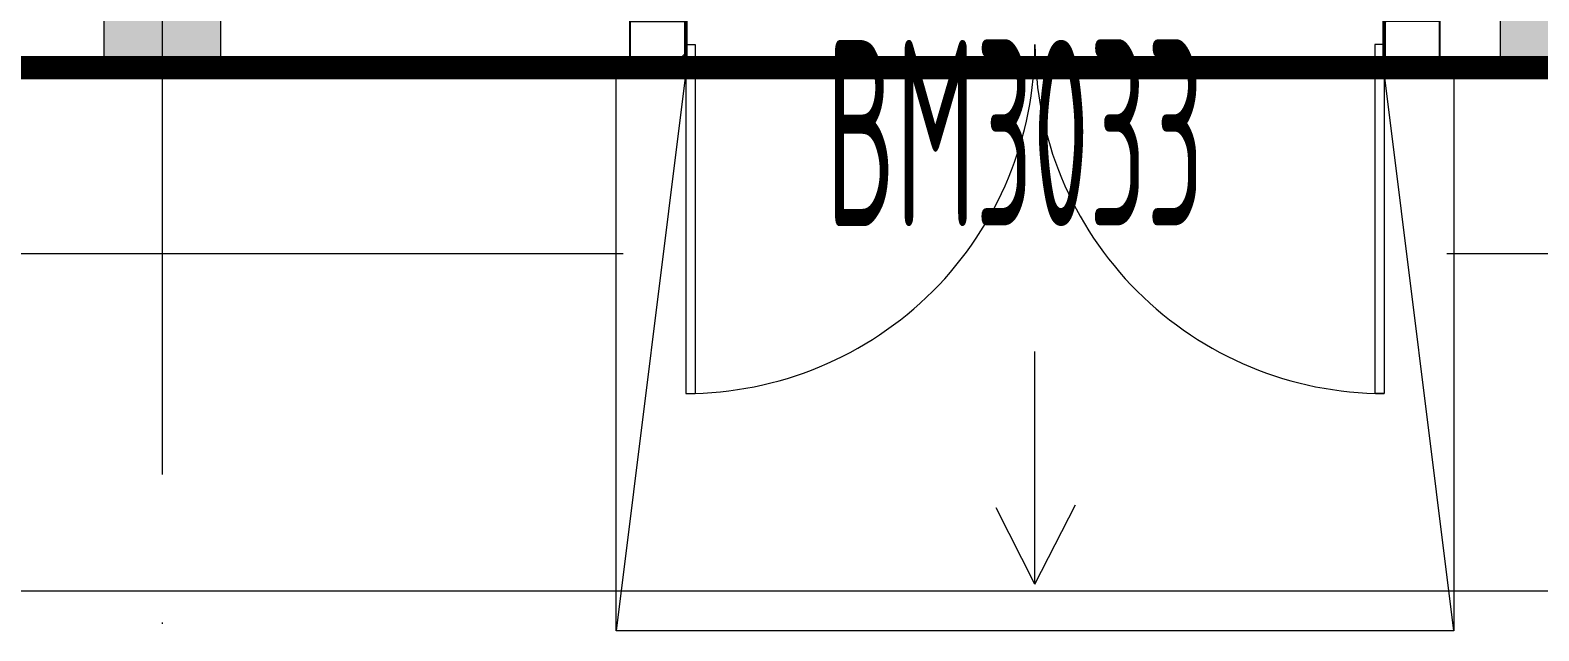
# Model space of a CAD drawing. Header units: metres. Extents: x 497148 to 498044, y 2998751 to 2999627.
# Drawn here: x 497681.37 to 497687.85, y 2999075.16 to 2999077.74 of the extents above; entities that cross this region are included whole.
import ezdxf

# ---------------------------------------------------------------- set-up
doc = ezdxf.new("R2010")
doc.units = ezdxf.units.M
doc.linetypes.add('CENTER', pattern=[2, 1.25, -0.25, 0.25, -0.25])
doc.linetypes.add('ZQWS-轴网线', pattern=[4448, 2540, -636, 636, -636])
for name, color, linetype in [('A-WALL', 4, 'Continuous'), ('A-门', 2, 'Continuous'), ('DOTE', 1, 'CENTER'), ('新建建筑', 2, 'Continuous')]:
    doc.layers.add(name, color=color, linetype=linetype)
for name, color, linetype, lineweight in [('A-WALL-可见线', 2, 'Continuous', 18), ('A-门窗号', 7, 'Continuous', 5), ('常规模型', 2, 'Continuous', 18), ('桁架-管廊', 6, 'Continuous', 0), ('结-COLU', 7, 'Continuous', 5)]:
    doc.layers.add(name, color=color, linetype=linetype, lineweight=lineweight)
doc.styles.add('Hztxt-TSSDENG', font='TSSDENG', dxfattribs={"bigfont": 'Hztxt'})
pattern_1 = [(225, (67842.03, 27016.66), (359.2102448427661, -359.2102448427661), []), (230, (67842.03, 27016.66), (-1457.47235942743, 127.5124112941153), [152.4, -1676.4]), (175, (67842.03, 27016.66), (281.9423214106537, -1528.454121820989), [121.92, -1341.12]), (280.451, (67720.57400000001, 27027.286), (-1175.54117813264, -1400.932700546505), [129.52, -1424.721]), (226.184, (67842.03, 26610.26), (-2168.632479325518, 336.3419224575734), [228.6, -2514.6]), (276.636, (67661.311, 26638.288), (-1899.220703450188, -1979.420801688255), [194.28, -2137.081]), (171.184, (67842.03, 26610.26), (-1899.240117591926, -1979.402459470637), [182.88, -2011.68]), (201, (67638.83, 26711.86), (-1212.914804469988, 818.1214889162426), [152.4, -1676.4]), (146, (67638.83, 26711.86), (-494.4169517815951, -1473.504446177546), [121.92, -1341.12]), (251.451, (67537.754, 26780.037), (-1707.337131491297, -655.3696761195706), [129.52, -1424.721]), (217.5, (67842.03, 27016.66), (-24.70938685064209, -676.4402371484605), [6.706, -1318.158, 6.706, -1354.734, -1346.2]), (217.5, (67842.03, 27016.66), (-24.70938685064209, -676.4402371484605), [-2686.304, 6.706, -1339.494]), (187.5, (67842.03, 27016.66), (-534.5577488708675, -801.4442541774883), [6.706, -769.518, 6.706, -1287.678, -513.08]), (187.5, (67842.03, 27016.66), (-534.5577488708675, -801.4442541774883), [-2070.608, 6.706, -506.374]), (147.5, (68295.166, 27016.66), (-1084.727506429152, 45.83122648363428), [6.706, -501.294, 6.706, -1578.254, -2103.12]), (147.5, (68295.166, 27016.66), (-1084.727506429152, 45.83122648363428), [-2092.96, 6.706, -2096.414]), (137.5, (68498.366, 27016.66), (-1185.034654813092, -203.4135379393793), [6.706, -653.694, 6.706, -1045.87, -1493.52]), (137.5, (68498.366, 27016.66), (-1185.034654813092, -203.4135379393793), [-1712.976, 6.706, -1486.814])]

# ---------------------------------------------------------------- blocks, each defined once
blk = doc.blocks.new('新块')
at = {"layer": '新建建筑', "linetype": 'Continuous', "const_width": 0.1}
blk.add_lwpolyline([(497785.684313934, 2999077.582702593), (497572.184313934, 2999077.582702593), (497572.184313934, 2999113.582702593), (497785.684313934, 2999113.582702593)], close=True, dxfattribs=at)
at = {"layer": '桁架-管廊', "linetype": 'ByBlock', "ltscale": 0.2}
blk.add_line((497789.4343139344, 2999075.332702593), (497668.934313934, 2999075.332702593), dxfattribs=at)
blk = doc.blocks.new('变压器室门 - BM3033-V4-0_000平面图_118')
at = {"lineweight": 5}
h = blk.add_hatch(dxfattribs=at)
h.set_pattern_fill('FP_5', color=0, style=0, pattern_type=2)
h.set_pattern_definition(pattern_1)
h.paths.add_polyline_path([(-840.0000000001036, 99.99999999996861), (-840.0000000001036, -100.0000000000379), (-600.0000000000715, -100.0000000000379), (-600.0000000000715, 99.99999999996861)], flags=0)
h = blk.add_hatch(dxfattribs=at)
h.set_pattern_fill('FP_5', color=0, style=0, pattern_type=2)
h.set_pattern_definition(pattern_1)
h.paths.add_polyline_path([(2639.99999999992, 99.99999999996861), (2399.999999999922, 99.99999999996861), (2399.999999999922, -100.0000000000379), (2639.99999999992, -100.0000000000379)], flags=0)
at = {"color": 0, "lineweight": 18}
for p, q in [((-600.0000000000002, 1499.999999999976), (-560.0000000000001, 1499.999999999976)), ((-600.0000000000002, 2.707167823245982e-13), (-600.0000000000002, 1499.999999999976)), ((-560.0000000000001, 2.707167823245982e-13), (-560.0000000000001, 1499.999999999976)), ((2400.000000000002, 1499.999999999983), (2360.000000000002, 1499.999999999983)), ((2360.000000000002, 2.707167823245982e-13), (2360.000000000002, 1499.999999999983)), ((2400.000000000002, 2.707167823245982e-13), (2400.000000000002, 1499.999999999983)), ((-600.0000000000002, 2.707167823245982e-13), (-560.0000000000001, 2.707167823245982e-13)), ((2400.000000000002, 2.707167823245982e-13), (2360.000000000002, 2.707167823245982e-13))]:
    blk.add_line(p, q, dxfattribs=at)
at = {"color": 0, "lineweight": 25}
for p, q in [((-600.000000000007, 99.99999999999669), (-840.0000000000227, 99.99999999999635)), ((-840.0000000000227, 99.99999999999635), (-840.0000000000225, -100.0000000000036)), ((-600.0000000000067, -100.0000000000033), (-600.000000000007, 99.99999999999669)), ((2399.999999999993, -100.0000000000033), (2399.999999999993, 99.99999999999669)), ((2399.999999999993, 99.99999999999669), (2639.999999999993, 99.99999999999635)), ((2639.999999999993, 99.99999999999635), (2639.999999999993, -100.0000000000036)), ((-840.0000000000225, -100.0000000000036), (-600.0000000000067, -100.0000000000033)), ((2639.999999999993, -100.0000000000036), (2399.999999999993, -100.0000000000033))]:
    blk.add_line(p, q, dxfattribs=at)
at = {"color": 0, "lineweight": 18}
for centre, radius, start, end in [((-599.9999999999932, -8.79829542554944e-12), 1499.999999999986, 359.9999999999996, 89.99999999999993), ((2399.99999999999, -1.51601398101775e-11), 1499.999999999997, 89.99999999999984, 179.9999999999999)]:
    blk.add_arc(centre, radius, start, end, dxfattribs=at)
blk = doc.blocks.new('一层_dwg_一层-5204054-0_000平面图_118')
at = {"layer": '结-COLU', "color": 0, "flags": 128}
for points in [[(139966.4961097576, 30229.47775273891), (140466.4961097576, 30229.47775273891), (140466.4961097576, 29529.4777527389), (139966.4961097576, 29529.4777527389)], [(145966.4961097576, 30229.47775273893), (146466.4961097576, 30229.47775273893), (146466.4961097576, 29529.47775273893), (145966.4961097576, 29529.47775273893)]]:
    blk.add_lwpolyline(points, close=True, dxfattribs=at)
blk = doc.blocks.new('一层_dwg-4685749-0_000平面图_118')
at = {"lineweight": 5}
h = blk.add_hatch(color=0, dxfattribs=at)
h.paths.add_polyline_path([(178893.7664674755, 10714.37364341245), (179393.7664674756, 10714.37364341245), (179393.7664674756, 11214.37364341245), (178893.7664674755, 11214.37364341245)], flags=0)
h.paths.add_polyline_path([(151568.7664674752, 10714.37364341291), (152068.7664674752, 10714.37364341291), (152068.7664674752, 11414.37364341292), (151568.7664674752, 11414.37364341292)], flags=0)
h.paths.add_polyline_path([(229893.7664674754, 10714.37364341291), (230393.7664674754, 10714.37364341291), (230393.7664674754, 11414.37364341292), (229893.7664674754, 11414.37364341292)], flags=0)
h.paths.add_polyline_path([(188068.7664674753, 10714.37364341291), (188068.7664674753, 11414.37364341292), (187568.7664674753, 11414.37364341292), (187568.7664674753, 10714.37364341291)], flags=0)
h.paths.add_polyline_path([(229743.7664674754, 10714.37364341291), (229743.7664674754, 11414.37364341292), (229243.7664674754, 11414.37364341292), (229243.7664674754, 10714.37364341291)], flags=0)
h.paths.add_polyline_path([(211568.7664674754, 10714.37364341291), (212068.7664674754, 10714.37364341291), (212068.7664674754, 11414.37364341292), (211568.7664674754, 11414.37364341292)], flags=0)
h.paths.add_polyline_path([(42068.76646747504, 10714.37364341291), (42568.76646747505, 10714.37364341291), (42568.76646747505, 11414.37364341292), (42068.76646747504, 11414.37364341292)], flags=0)
h.paths.add_polyline_path([(217568.7664674754, 10714.37364341291), (218068.7664674754, 10714.37364341291), (218068.7664674754, 11414.37364341292), (217568.7664674754, 11414.37364341292)], flags=0)
h.paths.add_polyline_path([(55568.76646747506, 10714.37364341291), (56068.76646747508, 10714.37364341291), (56068.76646747508, 11414.37364341292), (55568.76646747506, 11414.37364341292)], flags=0)
h.paths.add_polyline_path([(115568.7664674751, 10714.37364341291), (116068.7664674751, 10714.37364341291), (116068.7664674751, 11414.37364341292), (115568.7664674751, 11414.37364341292)], flags=0)
h.paths.add_polyline_path([(50068.76646747505, 10714.37364341291), (50068.76646747505, 11414.37364341292), (49568.76646747506, 11414.37364341292), (49568.76646747506, 10714.37364341291)], flags=0)
h.paths.add_polyline_path([(181568.7664674753, 10714.37364341291), (182068.7664674753, 10714.37364341291), (182068.7664674753, 11414.37364341292), (181568.7664674753, 11414.37364341292)], flags=0)
h.paths.add_polyline_path([(109743.7664674751, 10714.37364341291), (109743.7664674751, 11414.37364341292), (109243.7664674751, 11414.37364341292), (109243.7664674751, 10714.37364341291)], flags=0)
h.paths.add_polyline_path([(91568.7664674751, 10714.37364341291), (92068.7664674751, 10714.37364341291), (92068.7664674751, 11414.37364341292), (91568.7664674751, 11414.37364341292)], flags=0)
h.paths.add_polyline_path([(236068.7664674754, 10714.37364341291), (236068.7664674754, 11414.37364341292), (235568.7664674754, 11414.37364341292), (235568.7664674754, 10714.37364341291)], flags=0)
h.paths.add_polyline_path([(74068.76646747508, 10714.37364341291), (74068.76646747508, 11414.37364341292), (73568.76646747508, 11414.37364341292), (73568.76646747508, 10714.37364341291)], flags=0)
h.paths.add_polyline_path([(88568.7664674751, 10714.37364341291), (89068.76646747511, 10714.37364341291), (89068.76646747511, 11214.37364341292), (88568.7664674751, 11214.37364341292)], flags=0)
h.paths.add_polyline_path([(61568.76646747507, 10714.37364341291), (62068.76646747508, 10714.37364341291), (62068.76646747508, 11414.37364341292), (61568.76646747507, 11414.37364341292)], flags=0)
h.paths.add_polyline_path([(133568.7664674752, 10714.37364341291), (134068.7664674752, 10714.37364341291), (134068.7664674752, 11414.37364341292), (133568.7664674752, 11414.37364341292)], flags=0)
h.paths.add_polyline_path([(67568.76646747506, 10714.37364341291), (68068.76646747506, 10714.37364341291), (68068.76646747506, 11414.37364341292), (67568.76646747506, 11414.37364341292)], flags=0)
h.paths.add_polyline_path([(169568.7664674752, 10714.37364341291), (170068.7664674752, 10714.37364341291), (170068.7664674752, 11414.37364341292), (169568.7664674752, 11414.37364341292)], flags=0)
h.paths.add_polyline_path([(193568.7664674754, 10714.37364341291), (194068.7664674754, 10714.37364341291), (194068.7664674754, 11414.37364341292), (193568.7664674754, 11414.37364341292)], flags=0)
h.paths.add_polyline_path([(200068.7664674753, 10714.37364341291), (200068.7664674753, 11414.37364341292), (199568.7664674754, 11414.37364341292), (199568.7664674754, 10714.37364341291)], flags=0)
h.paths.add_polyline_path([(164068.7664674752, 10714.37364341291), (164068.7664674752, 11414.37364341292), (163568.7664674752, 11414.37364341292), (163568.7664674752, 10714.37364341291)], flags=0)
h.paths.add_polyline_path([(176393.7664674753, 10714.37364341291), (176393.7664674753, 11414.37364341292), (175893.7664674753, 11414.37364341292), (175893.7664674753, 10714.37364341291)], flags=0)
h.paths.add_polyline_path([(205868.7664674753, 10714.37364341291), (206368.7664674752, 10714.37364341291), (206368.7664674752, 11414.37364341292), (205868.7664674753, 11414.37364341292)], flags=0)
h.paths.add_polyline_path([(223568.7664674754, 10714.37364341291), (224068.7664674754, 10714.37364341291), (224068.7664674754, 11414.37364341292), (223568.7664674754, 11414.37364341292)], flags=0)
h.paths.add_polyline_path([(249568.7664674754, 10714.37364341291), (249568.7664674754, 11414.37364341292), (249068.7664674754, 11414.37364341292), (249068.7664674754, 10714.37364341291)], flags=0)
h.paths.add_polyline_path([(175743.7664674752, 10714.37364341291), (175743.7664674752, 11414.37364341292), (175243.7664674752, 11414.37364341292), (175243.7664674752, 10714.37364341291)], flags=0)
h.paths.add_polyline_path([(255568.7664674755, 10714.37364341291), (255568.7664674755, 11414.37364341292), (255068.7664674754, 11414.37364341292), (255068.7664674754, 10714.37364341291)], flags=0)
h.paths.add_polyline_path([(128068.7664674751, 10714.37364341291), (128068.7664674751, 11414.37364341292), (127568.7664674752, 11414.37364341292), (127568.7664674752, 10714.37364341291)], flags=0)
h.paths.add_polyline_path([(79568.76646747508, 10714.37364341291), (80068.76646747507, 10714.37364341291), (80068.76646747507, 11414.37364341292), (79568.76646747508, 11414.37364341292)], flags=0)
h.paths.add_polyline_path([(243568.7664674754, 10714.37364341291), (243568.7664674754, 11414.37364341292), (243068.7664674754, 11414.37364341292), (243068.7664674754, 10714.37364341291)], flags=0)
h.paths.add_polyline_path([(85568.76646747511, 10714.37364341291), (86068.7664674751, 10714.37364341291), (86068.7664674751, 11414.37364341292), (85568.76646747511, 11414.37364341292)], flags=0)
h.paths.add_polyline_path([(98068.76646747511, 10714.37364341293), (98068.76646747511, 11414.37364341294), (97568.76646747511, 11414.37364341294), (97568.76646747511, 10714.37364341293), (97686.14037143515, 10714.37364341293)], flags=0)
h.paths.add_polyline_path([(103568.7664674751, 10714.37364341293), (104068.7664674751, 10714.37364341293), (104068.7664674751, 11414.37364341294), (103568.7664674751, 11414.37364341294)], flags=0)
h.paths.add_polyline_path([(121568.766467475, 10714.37364341294), (122068.766467475, 10714.37364341294), (122068.766467475, 11414.37364341294), (121568.766467475, 11414.37364341294)], flags=0)
h.paths.add_polyline_path([(110393.7664674751, 10714.37364341294), (110393.7664674751, 11414.37364341294), (109893.7664674751, 11414.37364341294), (109893.7664674751, 10714.37364341294)], flags=0)
h.paths.add_polyline_path([(146068.7664674752, 10714.37364341295), (146068.7664674752, 11414.37364341295), (145568.7664674752, 11414.37364341295), (145568.7664674752, 10714.37364341295)], flags=0)
h.paths.add_polyline_path([(158068.7664674752, 10714.37364341295), (158068.7664674752, 11414.37364341295), (157568.7664674752, 11414.37364341295), (157568.7664674752, 10714.37364341295)], flags=0)
h.paths.add_polyline_path([(140068.7664674752, 10714.37364341295), (140068.7664674752, 11414.37364341295), (139568.7664674752, 11414.37364341295), (139568.7664674752, 10714.37364341295)], flags=0)
h.paths.add_polyline_path([(243568.7664674752, 13164.37364341227), (243568.7664674752, 13664.37364341227), (243068.7664674752, 13664.37364341227), (243068.7664674752, 13164.37364341227)], flags=0)
h.paths.add_polyline_path([(249068.7664674752, 13164.37364341227), (249568.7664674752, 13164.37364341227), (249568.7664674752, 13664.37364341227), (249068.7664674752, 13664.37364341227)], flags=0)
h.paths.add_polyline_path([(140068.766467475, 15214.37364341295), (140068.766467475, 15714.37364341295), (139568.7664674751, 15714.37364341295), (139568.7664674751, 15214.37364341295)], flags=0)
h.paths.add_polyline_path([(157568.7664674753, 15214.37364341295), (158068.7664674753, 15214.37364341295), (158068.7664674753, 15714.37364341295), (157568.7664674753, 15714.37364341295)], flags=0)
h.paths.add_polyline_path([(151568.7664674751, 15214.37364341295), (152068.7664674751, 15214.37364341295), (152068.7664674751, 15714.37364341295), (151568.7664674751, 15714.37364341295)], flags=0)
h.paths.add_polyline_path([(128068.766467475, 15214.37364341295), (128068.766467475, 15714.37364341295), (127568.766467475, 15714.37364341295), (127568.766467475, 15214.37364341295)], flags=0)
h.paths.add_polyline_path([(146068.7664674751, 15214.37364341295), (146068.7664674751, 15714.37364341295), (145568.766467475, 15714.37364341295), (145568.766467475, 15214.37364341295)], flags=0)
h.paths.add_polyline_path([(133568.766467475, 15214.37364341295), (134068.766467475, 15214.37364341295), (134068.766467475, 15714.37364341295), (133568.766467475, 15714.37364341295)], flags=0)
h.paths.add_polyline_path([(88568.7664674751, 18064.37364341292), (89068.76646747511, 18064.37364341292), (89068.76646747511, 18564.37364341292), (88568.7664674751, 18564.37364341292)], flags=0)
h.paths.add_polyline_path([(79718.76646747516, 18064.37364341292), (80068.76646747507, 18064.37364341292), (80068.76646747507, 18564.37364341292), (79568.76646747508, 18564.37364341292), (79568.76646747508, 18064.37364341292)], flags=0)
h.paths.add_polyline_path([(85568.76646747511, 18064.37364341292), (86068.7664674751, 18064.37364341292), (86068.7664674751, 18564.37364341292), (85568.76646747511, 18564.37364341292)], flags=0)
h.paths.add_polyline_path([(74068.76646747508, 18064.37364341293), (74068.76646747508, 18564.37364341293), (73568.76646747508, 18564.37364341293), (73568.76646747508, 18064.37364341293)], flags=0)
h.paths.add_polyline_path([(178893.7664674756, 18064.37364341294), (179393.7664674756, 18064.37364341294), (179393.7664674756, 18564.37364341294), (178893.7664674756, 18564.37364341294)], flags=0)
h.paths.add_polyline_path([(164068.7664674751, 18064.37364341295), (164068.7664674751, 18564.37364341295), (163568.7664674751, 18564.37364341295), (163568.7664674751, 18064.37364341295)], flags=0)
h.paths.add_polyline_path([(175243.7664674751, 18064.37364341295), (175743.7664674751, 18064.37364341295), (175743.7664674751, 18564.37364341295), (175243.7664674751, 18564.37364341295)], flags=0)
h.paths.add_polyline_path([(175893.7664674753, 18064.37364341295), (176393.7664674753, 18064.37364341295), (176393.7664674753, 18564.37364341295), (175893.7664674753, 18564.37364341295)], flags=0)
h.paths.add_polyline_path([(169568.7664674751, 18064.37364341299), (170068.7664674751, 18064.37364341299), (170068.7664674751, 18564.37364341299), (169568.7664674751, 18564.37364341299)], flags=0)
h.paths.add_polyline_path([(169568.7664674752, 20714.37364341298), (170068.7664674752, 20714.37364341298), (170068.7664674752, 21714.37364341298), (169568.7664674752, 21714.37364341298), (169568.7664674752, 21013.89584500883)], flags=0)
h.paths.add_polyline_path([(55568.76646747506, 20714.37364341298), (56068.76646747508, 20714.37364341298), (56068.76646747508, 21714.37364341298), (55568.76646747506, 21714.37364341298), (55568.76646747506, 21013.89584500883)], flags=0)
h.paths.add_polyline_path([(175743.7664674753, 20714.37364341298), (175743.7664674753, 21714.37364341298), (175243.7664674753, 21714.37364341298), (175243.7664674753, 20714.37364341298)], flags=0)
h.paths.add_polyline_path([(49568.76646747506, 20714.37364341298), (50068.76646747505, 20714.37364341298), (50068.76646747505, 21714.37364341298), (49568.76646747506, 21714.37364341298), (49568.76646747506, 21013.89584500883)], flags=0)
h.paths.add_polyline_path([(164068.7664674752, 20714.37364341298), (164068.7664674752, 21714.37364341298), (163568.7664674752, 21714.37364341298), (163568.7664674752, 20714.37364341298)], flags=0)
h.paths.add_polyline_path([(133568.7664674752, 20714.37364341298), (134068.7664674752, 20714.37364341298), (134068.7664674752, 21714.37364341298), (133568.7664674752, 21714.37364341298), (133568.7664674752, 21013.89584500883)], flags=0)
h.paths.add_polyline_path([(158068.7664674752, 20714.37364341298), (158068.7664674752, 21714.37364341298), (157568.7664674752, 21714.37364341298), (157568.7664674752, 20714.37364341298)], flags=0)
h.paths.add_polyline_path([(92068.7664674751, 20714.37364341298), (92068.7664674751, 21714.37364341298), (91568.7664674751, 21714.37364341298), (91568.7664674751, 20714.37364341298)], flags=0)
h.paths.add_polyline_path([(61568.76646747507, 20714.37364341298), (62068.76646747508, 20714.37364341298), (62068.76646747508, 21714.37364341298), (61568.76646747507, 21714.37364341298), (61568.76646747507, 21013.89584500883)], flags=0)
h.paths.add_polyline_path([(73568.76646747508, 20714.37364341298), (74068.76646747508, 20714.37364341298), (74068.76646747508, 21714.37364341298), (73568.76646747508, 21714.37364341298), (73568.76646747508, 21013.89584500883)], flags=0)
h.paths.add_polyline_path([(67568.76646747507, 20714.37364341298), (68068.76646747507, 20714.37364341298), (68068.76646747507, 21714.37364341298), (67568.76646747507, 21714.37364341298), (67568.76646747507, 21013.89584500883)], flags=0)
h.paths.add_polyline_path([(85568.76646747511, 20714.37364341298), (86068.7664674751, 20714.37364341298), (86068.7664674751, 21714.37364341298), (85568.76646747511, 21714.37364341298), (85568.76646747511, 21013.89584500883)], flags=0)
h.paths.add_polyline_path([(109743.7664674751, 20714.37364341298), (109743.7664674751, 21714.37364341298), (109243.7664674751, 21714.37364341298), (109243.7664674751, 20714.37364341298)], flags=0)
h.paths.add_polyline_path([(42068.76646747504, 20714.37364341298), (42568.76646747505, 20714.37364341298), (42568.76646747505, 21714.37364341298), (42068.76646747504, 21714.37364341298), (42068.76646747504, 21013.89584500883)], flags=0)
h.paths.add_polyline_path([(151568.7664674752, 20714.37364341298), (152068.7664674752, 20714.37364341298), (152068.7664674752, 21714.37364341298), (151568.7664674752, 21714.37364341298), (151568.7664674752, 21013.89584500883)], flags=0)
h.paths.add_polyline_path([(206368.7664674752, 20714.373643413), (206368.7664674752, 21714.37364341299), (205868.7664674753, 21714.37364341299), (205868.7664674753, 20714.373643413)], flags=0)
h.paths.add_polyline_path([(249068.7664674754, 20714.373643413), (249568.7664674754, 20714.373643413), (249568.7664674754, 21714.37364341299), (249068.7664674754, 21714.37364341299), (249068.7664674754, 21013.89584500883)], flags=0)
h.paths.add_polyline_path([(255568.7664674755, 20714.373643413), (255568.7664674755, 21714.37364341299), (255068.7664674754, 21714.37364341299), (255068.7664674754, 20714.373643413)], flags=0)
h.paths.add_polyline_path([(212068.7664674754, 20714.373643413), (212068.7664674754, 21714.37364341299), (211568.7664674754, 21714.37364341299), (211568.7664674754, 20714.373643413)], flags=0)
h.paths.add_polyline_path([(217568.7664674754, 20714.373643413), (218068.7664674754, 20714.373643413), (218068.7664674754, 21714.37364341299), (217568.7664674754, 21714.37364341299), (217568.7664674754, 21013.89584500883)], flags=0)
h.paths.add_polyline_path([(224068.7664674754, 20714.373643413), (224068.7664674754, 21714.37364341299), (223568.7664674754, 21714.37364341299), (223568.7664674754, 20714.373643413)], flags=0)
h.paths.add_polyline_path([(199568.7664674754, 20714.373643413), (200068.7664674753, 20714.373643413), (200068.7664674753, 21714.37364341299), (199568.7664674754, 21714.37364341299), (199568.7664674754, 21013.89584500883)], flags=0)
h.paths.add_polyline_path([(193568.7664674754, 20714.373643413), (194068.7664674754, 20714.373643413), (194068.7664674754, 21714.37364341299), (193568.7664674754, 21714.37364341299), (193568.7664674754, 21013.89584500883)], flags=0)
h.paths.add_polyline_path([(80068.76646747507, 20714.373643413), (80068.76646747507, 21714.37364341299), (79568.76646747508, 21714.37364341299), (79568.76646747508, 20714.373643413)], flags=0)
h.paths.add_polyline_path([(97686.14037143515, 20714.373643413), (98068.76646747511, 20714.373643413), (98068.76646747511, 21714.37364341299), (97568.76646747511, 21714.37364341299), (97568.76646747511, 20714.373643413)], flags=0)
h.paths.add_polyline_path([(116068.7664674751, 20714.373643413), (116068.7664674751, 21714.37364341299), (115568.7664674751, 21714.37364341299), (115568.7664674751, 20714.373643413)], flags=0)
h.paths.add_polyline_path([(104068.7664674751, 20714.373643413), (104068.7664674751, 21714.37364341299), (103568.7664674751, 21714.37364341299), (103568.7664674751, 20714.373643413)], flags=0)
h.paths.add_polyline_path([(181568.7664674753, 20714.373643413), (182068.7664674753, 20714.373643413), (182068.7664674753, 21714.37364341299), (181568.7664674753, 21714.37364341299), (181568.7664674753, 21013.89584500883)], flags=0)
h.paths.add_polyline_path([(188068.7664674753, 20714.373643413), (188068.7664674753, 21714.37364341299), (187568.7664674753, 21714.37364341299), (187568.7664674753, 20714.373643413)], flags=0)
h.paths.add_polyline_path([(235568.7664674754, 20714.373643413), (236068.7664674754, 20714.373643413), (236068.7664674754, 21714.37364341299), (235568.7664674754, 21714.37364341299), (235568.7664674754, 21013.89584500883)], flags=0)
h.paths.add_polyline_path([(229243.7664674754, 20714.373643413), (229743.7664674754, 20714.373643413), (229743.7664674754, 21714.37364341299), (229243.7664674754, 21714.37364341299), (229243.7664674754, 21013.89584500883)], flags=0)
h.paths.add_polyline_path([(139568.7664674752, 20714.373643413), (140068.7664674752, 20714.373643413), (140068.7664674752, 21714.37364341299), (139568.7664674752, 21714.37364341299), (139568.7664674752, 21013.89584500883)], flags=0)
h.paths.add_polyline_path([(230393.7664674754, 20714.373643413), (230393.7664674754, 21714.37364341299), (229893.7664674754, 21714.37364341299), (229893.7664674754, 20714.373643413)], flags=0)
h.paths.add_polyline_path([(110393.7664674751, 20714.373643413), (110393.7664674751, 21714.37364341299), (109893.7664674751, 21714.37364341299), (109893.7664674751, 20714.373643413)], flags=0)
h.paths.add_polyline_path([(243068.7664674754, 20714.373643413), (243568.7664674754, 20714.373643413), (243568.7664674754, 21714.37364341299), (243068.7664674754, 21714.37364341299), (243068.7664674754, 21013.89584500883)], flags=0)
h.paths.add_polyline_path([(122068.766467475, 20714.373643413), (122068.766467475, 21714.37364341299), (121568.766467475, 21714.37364341299), (121568.766467475, 20714.373643413)], flags=0)
h.paths.add_polyline_path([(128068.766467475, 20714.373643413), (128068.766467475, 21714.37364341299), (127568.766467475, 21714.37364341299), (127568.766467475, 20714.373643413)], flags=0)
h.paths.add_polyline_path([(176393.7664674753, 20714.373643413), (176393.7664674753, 21714.37364341301), (175893.7664674753, 21714.37364341301), (175893.7664674753, 20714.373643413)], flags=0)
h.paths.add_polyline_path([(145568.7664674752, 20714.373643413), (146068.7664674752, 20714.373643413), (146068.7664674752, 21714.37364341301), (145568.7664674752, 21714.37364341301), (145568.7664674752, 21013.89584500883)], flags=0)
h.paths.add_polyline_path([(206368.7664674752, 23189.37364341294), (206368.7664674752, 24839.37364341293), (205868.7664674751, 24839.37364341293), (205868.7664674751, 23189.37364341294)], flags=0)
h.paths.add_polyline_path([(199568.7664674752, 23189.37364341294), (200068.7664674753, 23189.37364341294), (200068.7664674753, 24839.37364341293), (199568.7664674752, 24839.37364341293)], flags=0)
h.paths.add_polyline_path([(194068.7664674753, 23189.37364341294), (194068.7664674753, 24839.37364341293), (193568.7664674753, 24839.37364341293), (193568.7664674753, 23189.37364341294)], flags=0)
h.paths.add_polyline_path([(229043.7664674753, 23564.37364341293), (229743.7664674753, 23564.37364341293), (229743.7664674753, 24264.37364341292), (229043.7664674753, 24264.37364341292)], flags=0)
h.paths.add_polyline_path([(224168.7664674752, 23564.37364341293), (224168.7664674752, 24264.37364341292), (223468.7664674752, 24264.37364341292), (223468.7664674752, 23564.37364341293)], flags=0)
h.paths.add_polyline_path([(217468.7664674751, 23564.37364341293), (218168.766467475, 23564.37364341293), (218168.766467475, 24264.37364341292), (217468.7664674751, 24264.37364341292)], flags=0)
h.paths.add_polyline_path([(212168.7664674752, 23564.37364341293), (212168.7664674752, 24264.37364341292), (211468.7664674753, 24264.37364341292), (211468.7664674753, 23564.37364341293)], flags=0)
h.paths.add_polyline_path([(230593.7664674753, 23564.37364341583), (230593.7664674753, 24264.37364341583), (229893.7664674753, 24264.37364341583), (229893.7664674753, 23564.37364341583)], flags=0)
h.paths.add_polyline_path([(187543.7664674752, 24289.37364341293), (188093.7664674752, 24289.37364341293), (188093.7664674752, 24839.37364341293), (187543.7664674752, 24839.37364341293)], flags=0)
h.paths.add_polyline_path([(182093.7664674752, 24289.37364341293), (182093.7664674752, 24839.37364341293), (181543.7664674752, 24839.37364341293), (181543.7664674752, 24289.37364341293)], flags=0)
h.paths.add_polyline_path([(104093.7664674751, 24289.37364341294), (104093.7664674751, 24839.37364341293), (103543.7664674751, 24839.37364341293), (103543.7664674751, 24289.37364341294)], flags=0)
h.paths.add_polyline_path([(109893.7664674751, 24289.37364341294), (110443.7664674751, 24289.37364341294), (110443.7664674751, 24839.37364341293), (109893.7664674751, 24839.37364341293)], flags=0)
h.paths.add_polyline_path([(121543.7664674752, 24289.37364341294), (122093.7664674751, 24289.37364341294), (122093.7664674751, 24839.37364341293), (121543.7664674752, 24839.37364341293)], flags=0)
h.paths.add_polyline_path([(97686.14037143515, 24289.37364341294), (98093.76646747511, 24289.37364341294), (98093.76646747511, 24839.37364341293), (97543.76646747513, 24839.37364341293), (97543.76646747513, 24289.37364341294)], flags=0)
h.paths.add_polyline_path([(163543.7664674752, 24289.37364341294), (164093.7664674752, 24289.37364341294), (164093.7664674752, 24839.37364341293), (163543.7664674752, 24839.37364341293)], flags=0)
h.paths.add_polyline_path([(175193.7664674753, 24289.37364341294), (175743.7664674753, 24289.37364341294), (175743.7664674753, 24839.37364341293), (175193.7664674753, 24839.37364341293)], flags=0)
h.paths.add_polyline_path([(133543.7664674751, 24289.37364341294), (134093.7664674752, 24289.37364341294), (134093.7664674752, 24839.37364341293), (133543.7664674751, 24839.37364341293)], flags=0)
h.paths.add_polyline_path([(175893.7664674753, 24289.37364341294), (176443.7664674753, 24289.37364341294), (176443.7664674753, 24839.37364341293), (175893.7664674753, 24839.37364341293)], flags=0)
h.paths.add_polyline_path([(146093.7664674752, 24289.37364341294), (146093.7664674752, 24839.37364341293), (145543.7664674752, 24839.37364341293), (145543.7664674752, 24289.37364341294)], flags=0)
h.paths.add_polyline_path([(80093.7664674751, 24289.37364341294), (80093.7664674751, 24839.37364341293), (79543.76646747511, 24839.37364341293), (79543.76646747511, 24289.37364341294)], flags=0)
h.paths.add_polyline_path([(85543.7664674751, 24289.37364341294), (86093.76646747511, 24289.37364341294), (86093.76646747511, 24839.37364341293), (85543.7664674751, 24839.37364341293)], flags=0)
h.paths.add_polyline_path([(128093.7664674752, 24289.37364341294), (128093.7664674752, 24839.37364341293), (127543.7664674751, 24839.37364341293), (127543.7664674751, 24289.37364341294)], flags=0)
h.paths.add_polyline_path([(151543.7664674752, 24289.37364341294), (152093.7664674752, 24289.37364341294), (152093.7664674752, 24839.37364341293), (151543.7664674752, 24839.37364341293)], flags=0)
h.paths.add_polyline_path([(109193.7664674751, 24289.37364341294), (109743.7664674751, 24289.37364341294), (109743.7664674751, 24839.37364341293), (109193.7664674751, 24839.37364341293)], flags=0)
h.paths.add_polyline_path([(169543.7664674752, 24289.37364341295), (170093.7664674752, 24289.37364341295), (170093.7664674752, 24839.37364341295), (169543.7664674752, 24839.37364341295)], flags=0)
h.paths.add_polyline_path([(140093.7664674752, 24289.37364341295), (140093.7664674752, 24839.37364341295), (139543.7664674752, 24839.37364341295), (139543.7664674752, 24289.37364341295)], flags=0)
h.paths.add_polyline_path([(157543.7664674752, 24289.37364341295), (158093.7664674752, 24289.37364341295), (158093.7664674752, 24839.37364341295), (157543.7664674752, 24839.37364341295)], flags=0)
h.paths.add_polyline_path([(91543.76646747511, 24289.37364341295), (92093.7664674751, 24289.37364341295), (92093.7664674751, 24839.37364341295), (91543.76646747511, 24839.37364341295)], flags=0)
h.paths.add_polyline_path([(115543.7664674751, 24289.37364341295), (116093.7664674751, 24289.37364341295), (116093.7664674751, 24839.37364341295), (115543.7664674751, 24839.37364341295)], flags=0)
h.paths.add_polyline_path([(235543.7664674755, 27439.3736434129), (236093.7664674755, 27439.3736434129), (236093.7664674755, 27989.3736434129), (235543.7664674755, 27989.3736434129)], flags=0)
h.paths.add_polyline_path([(243043.7664674755, 27439.3736434129), (243593.7664674754, 27439.3736434129), (243593.7664674754, 27989.3736434129), (243043.7664674755, 27989.3736434129)], flags=0)
h.paths.add_polyline_path([(249593.7664674755, 27439.3736434129), (249593.7664674755, 27989.3736434129), (249043.7664674755, 27989.3736434129), (249043.7664674755, 27439.3736434129)], flags=0)
h.paths.add_polyline_path([(62093.76646747501, 27439.37364341294), (62093.76646747501, 27989.37364341294), (61543.76646747503, 27989.37364341294), (61543.76646747503, 27439.37364341294)], flags=0)
h.paths.add_polyline_path([(64568.76646747502, 27439.37364341294), (65118.76646747503, 27439.37364341294), (65118.76646747503, 27989.37364341294), (64568.76646747502, 27989.37364341294)], flags=0)
h.paths.add_polyline_path([(56093.76646747508, 27439.37364341294), (56093.76646747508, 27989.37364341294), (55543.76646747507, 27989.37364341294), (55543.76646747507, 27439.37364341294)], flags=0)
h.paths.add_polyline_path([(50093.76646747506, 27439.37364341294), (50093.76646747506, 27989.37364341294), (49558.76646747514, 27989.37364341294), (49558.76646747514, 27439.37364341294)], flags=0)
h.paths.add_polyline_path([(255568.7664674753, 27464.37364341294), (255568.7664674753, 27964.37364341293), (254768.7664674754, 27964.37364341293), (254768.7664674754, 27464.37364341294)], flags=0)
h.paths.add_polyline_path([(42578.76646747513, 27464.37364341294), (42578.76646747513, 27964.37364341295), (42068.76646747504, 27964.37364341295), (42068.76646747504, 27464.37364341294)], flags=0)
h.paths.add_polyline_path([(243593.7664674754, 34739.37364341291), (243593.7664674754, 35289.3736434129), (243043.7664674755, 35289.3736434129), (243043.7664674755, 34739.37364341291)], flags=0)
h.paths.add_polyline_path([(249043.7664674755, 34739.37364341291), (249593.7664674755, 34739.37364341291), (249593.7664674755, 35289.3736434129), (249043.7664674755, 35289.3736434129)], flags=0)
h.paths.add_polyline_path([(236093.7664674755, 34739.37364341291), (236093.7664674755, 35289.3736434129), (235543.7664674755, 35289.3736434129), (235543.7664674755, 34739.37364341291)], flags=0)
h.paths.add_polyline_path([(64568.76646747502, 34739.37364341295), (65118.76646747503, 34739.37364341295), (65118.76646747503, 35289.37364341295), (64568.76646747502, 35289.37364341295)], flags=0)
h.paths.add_polyline_path([(55543.76646747507, 34739.37364341295), (56093.76646747508, 34739.37364341295), (56093.76646747508, 35289.37364341295), (55543.76646747507, 35289.37364341295)], flags=0)
h.paths.add_polyline_path([(49558.76646747514, 34739.37364341295), (50093.76646747506, 34739.37364341295), (50093.76646747506, 35289.37364341295), (49558.76646747514, 35289.37364341295), (49558.76646747514, 35274.37364341288)], flags=0)
h.paths.add_polyline_path([(61543.76646747503, 34739.37364341295), (62093.76646747501, 34739.37364341295), (62093.76646747501, 35289.37364341295), (61543.76646747503, 35289.37364341295)], flags=0)
h.paths.add_polyline_path([(42578.76646747513, 34764.37364341294), (42578.76646747513, 35264.37364341294), (42068.76646747504, 35264.37364341294), (42068.76646747504, 34764.37364341294)], flags=0)
h.paths.add_polyline_path([(255568.7664674753, 34764.37364341294), (255568.7664674753, 35264.37364341295), (254768.7664674754, 35264.37364341295), (254768.7664674754, 34764.37364341294)], flags=0)
h.paths.add_polyline_path([(229768.7664674755, 37589.37364341292), (229768.7664674755, 38139.37364341292), (229218.7664674755, 38139.37364341292), (229218.7664674755, 37589.37364341292)], flags=0)
h.paths.add_polyline_path([(187543.7664674754, 37589.37364341292), (188093.7664674754, 37589.37364341292), (188093.7664674754, 38139.37364341292), (187543.7664674754, 38139.37364341292)], flags=0)
h.paths.add_polyline_path([(236093.7664674755, 37589.37364341292), (236093.7664674755, 38139.37364341292), (235543.7664674755, 38139.37364341292), (235543.7664674755, 37589.37364341292)], flags=0)
h.paths.add_polyline_path([(212093.7664674754, 37589.37364341292), (212093.7664674754, 38139.37364341292), (211543.7664674754, 38139.37364341292), (211543.7664674754, 37589.37364341292)], flags=0)
h.paths.add_polyline_path([(182093.7664674754, 37589.37364341292), (182093.7664674754, 38139.37364341292), (181543.7664674754, 38139.37364341292), (181543.7664674754, 37589.37364341292)], flags=0)
h.paths.add_polyline_path([(243593.7664674754, 37589.37364341292), (243593.7664674754, 38139.37364341292), (243043.7664674755, 38139.37364341292), (243043.7664674755, 37589.37364341292)], flags=0)
h.paths.add_polyline_path([(230418.7664674755, 37589.37364341292), (230418.7664674755, 38139.37364341292), (229868.7664674755, 38139.37364341292), (229868.7664674755, 37589.37364341292)], flags=0)
h.paths.add_polyline_path([(199543.7664674754, 37589.37364341292), (200093.7664674754, 37589.37364341292), (200093.7664674754, 38139.37364341292), (199543.7664674754, 38139.37364341292)], flags=0)
h.paths.add_polyline_path([(249043.7664674755, 37589.37364341292), (249593.7664674755, 37589.37364341292), (249593.7664674755, 38139.37364341292), (249043.7664674755, 38139.37364341292)], flags=0)
h.paths.add_polyline_path([(205843.7664674754, 37589.37364341292), (206393.7664674753, 37589.37364341292), (206393.7664674753, 38139.37364341292), (205843.7664674754, 38139.37364341292)], flags=0)
h.paths.add_polyline_path([(223543.7664674755, 37589.37364341292), (224093.7664674754, 37589.37364341292), (224093.7664674754, 38139.37364341292), (223543.7664674755, 38139.37364341292)], flags=0)
h.paths.add_polyline_path([(218093.7664674754, 37589.37364341292), (218093.7664674754, 38139.37364341292), (217543.7664674754, 38139.37364341292), (217543.7664674754, 37589.37364341292)], flags=0)
h.paths.add_polyline_path([(194093.7664674754, 37589.37364341292), (194093.7664674754, 38139.37364341292), (193543.7664674754, 38139.37364341292), (193543.7664674754, 37589.37364341292)], flags=0)
h.paths.add_polyline_path([(163543.7664674753, 37589.37364341293), (164093.7664674752, 37589.37364341293), (164093.7664674752, 38139.37364341292), (163543.7664674753, 38139.37364341292)], flags=0)
h.paths.add_polyline_path([(157543.7664674753, 37589.37364341293), (158093.7664674753, 37589.37364341293), (158093.7664674753, 38139.37364341292), (157543.7664674753, 38139.37364341292)], flags=0)
h.paths.add_polyline_path([(176443.7664674755, 37589.37364341293), (176443.7664674755, 38139.37364341292), (175893.7664674755, 38139.37364341292), (175893.7664674755, 37589.37364341293)], flags=0)
h.paths.add_polyline_path([(146093.7664674752, 37589.37364341293), (146093.7664674752, 38139.37364341292), (145543.7664674752, 38139.37364341292), (145543.7664674752, 37589.37364341293)], flags=0)
h.paths.add_polyline_path([(169543.7664674752, 37589.37364341293), (170093.7664674752, 37589.37364341293), (170093.7664674752, 38139.37364341292), (169543.7664674752, 38139.37364341292)], flags=0)
h.paths.add_polyline_path([(139543.7664674752, 37589.37364341295), (140093.7664674752, 37589.37364341295), (140093.7664674752, 38139.37364341294), (139543.7664674752, 38139.37364341294)], flags=0)
h.paths.add_polyline_path([(91543.76646747511, 37589.37364341295), (92093.7664674751, 37589.37364341295), (92093.7664674751, 38139.37364341294), (91543.76646747511, 38139.37364341294)], flags=0)
h.paths.add_polyline_path([(97543.76646747517, 37589.37364341295), (98093.76646747516, 37589.37364341295), (98093.76646747516, 38139.37364341294), (97543.76646747517, 38139.37364341294)], flags=0)
h.paths.add_polyline_path([(80093.76646747516, 37589.37364341295), (80093.76646747516, 38139.37364341294), (79543.76646747514, 38139.37364341294), (79543.76646747514, 37589.37364341295)], flags=0)
h.paths.add_polyline_path([(115543.7664674752, 37589.37364341295), (116093.7664674752, 37589.37364341295), (116093.7664674752, 38139.37364341294), (115543.7664674752, 38139.37364341294)], flags=0)
h.paths.add_polyline_path([(134093.7664674752, 37589.37364341295), (134093.7664674752, 38139.37364341294), (133543.7664674752, 38139.37364341294), (133543.7664674752, 37589.37364341295)], flags=0)
h.paths.add_polyline_path([(85543.7664674751, 37589.37364341295), (86093.76646747511, 37589.37364341295), (86093.76646747511, 38139.37364341294), (85543.7664674751, 38139.37364341294)], flags=0)
h.paths.add_polyline_path([(104093.7664674752, 37589.37364341295), (104093.7664674752, 38139.37364341296), (103543.7664674752, 38139.37364341296), (103543.7664674752, 37589.37364341295)], flags=0)
h.paths.add_polyline_path([(109743.7664674751, 37589.37364341295), (109743.7664674751, 38139.37364341296), (109193.7664674751, 38139.37364341296), (109193.7664674751, 37589.37364341295)], flags=0)
h.paths.add_polyline_path([(56093.76646747508, 37589.37364341295), (56093.76646747508, 38139.37364341296), (55543.76646747507, 38139.37364341296), (55543.76646747507, 37589.37364341295)], flags=0)
h.paths.add_polyline_path([(73543.76646747514, 37589.37364341295), (74093.76646747514, 37589.37364341295), (74093.76646747514, 38139.37364341296), (73543.76646747514, 38139.37364341296)], flags=0)
h.paths.add_polyline_path([(50093.76646747506, 37589.37364341295), (50093.76646747506, 38139.37364341296), (49558.76646747514, 38139.37364341296), (49558.76646747514, 37589.37364341295)], flags=0)
h.paths.add_polyline_path([(127543.7664674752, 37589.37364341295), (128093.7664674752, 37589.37364341295), (128093.7664674752, 38139.37364341296), (127543.7664674752, 38139.37364341296)], flags=0)
h.paths.add_polyline_path([(122093.7664674751, 37589.37364341295), (122093.7664674751, 38139.37364341296), (121543.7664674751, 38139.37364341296), (121543.7664674751, 37589.37364341295)], flags=0)
h.paths.add_polyline_path([(110443.7664674752, 37589.37364341295), (110443.7664674752, 38139.37364341296), (109893.7664674752, 38139.37364341296), (109893.7664674752, 37589.37364341295)], flags=0)
h.paths.add_polyline_path([(175743.7664674753, 37589.37364341295), (175743.7664674753, 38139.37364341296), (175193.7664674753, 38139.37364341296), (175193.7664674753, 37589.37364341295)], flags=0)
h.paths.add_polyline_path([(152093.7664674752, 37589.37364341295), (152093.7664674752, 38139.37364341296), (151543.7664674752, 38139.37364341296), (151543.7664674752, 37589.37364341295)], flags=0)
h.paths.add_polyline_path([(68093.76646747513, 37589.37364341295), (68093.76646747513, 38139.37364341296), (67543.76646747513, 38139.37364341296), (67543.76646747513, 37589.37364341295)], flags=0)
h.paths.add_polyline_path([(62093.76646747507, 37589.37364341295), (62093.76646747507, 38139.37364341296), (61543.76646747508, 38139.37364341296), (61543.76646747508, 37589.37364341295)], flags=0)
h.paths.add_polyline_path([(42578.76646747513, 37614.37364341295), (42578.76646747513, 38114.37364341295), (42068.76646747504, 38114.37364341295), (42068.76646747504, 37614.37364341295)], flags=0)
h.paths.add_polyline_path([(255568.7664674753, 37614.37364341295), (255568.7664674753, 38114.37364341295), (254768.7664674754, 38114.37364341295), (254768.7664674754, 37614.37364341295)], flags=0)
h.paths.add_polyline_path([(243068.7664674752, 43764.35960061727), (243568.7664674752, 43764.35960061727), (243568.7664674752, 44264.35960061727), (243068.7664674752, 44264.35960061727), (243068.7664674752, 43864.3596006173)], flags=0)
h.paths.add_polyline_path([(249068.7664674752, 43764.35960061727), (249568.7664674752, 43764.35960061727), (249568.7664674752, 44264.35960061727), (249068.7664674752, 44264.35960061727)], flags=0)
h.paths.add_polyline_path([(255568.7664674755, 45714.37364341292), (255568.7664674755, 46714.37364341293), (255068.7664674754, 46714.37364341293), (255068.7664674754, 45714.37364341292)], flags=0)
h.paths.add_polyline_path([(249068.7664674754, 45714.37364341292), (249568.7664674754, 45714.37364341292), (249568.7664674754, 46714.37364341293), (249068.7664674754, 46714.37364341293)], flags=0)
h.paths.add_polyline_path([(243568.7664674754, 45714.37364341292), (243568.7664674754, 46714.37364341293), (243068.7664674754, 46714.37364341293), (243068.7664674754, 45714.37364341292)], flags=0)
h.paths.add_polyline_path([(187568.7664674753, 45714.37364341292), (188068.7664674753, 45714.37364341292), (188068.7664674753, 46714.37364341293), (187568.7664674753, 46714.37364341293)], flags=0)
h.paths.add_polyline_path([(182068.7664674753, 45714.37364341292), (182068.7664674753, 46714.37364341293), (181568.7664674753, 46714.37364341293), (181568.7664674753, 45714.37364341292)], flags=0)
h.paths.add_polyline_path([(229893.7664674754, 45714.37364341292), (230393.7664674754, 45714.37364341292), (230393.7664674754, 46714.37364341293), (229893.7664674754, 46714.37364341293)], flags=0)
h.paths.add_polyline_path([(229243.7664674754, 45714.37364341292), (229743.7664674754, 45714.37364341292), (229743.7664674754, 46714.37364341293), (229243.7664674754, 46714.37364341293)], flags=0)
h.paths.add_polyline_path([(236068.7664674754, 45714.37364341292), (236068.7664674754, 46714.37364341293), (235568.7664674754, 46714.37364341293), (235568.7664674754, 45714.37364341292)], flags=0)
h.paths.add_polyline_path([(212068.7664674754, 45714.37364341292), (212068.7664674754, 46714.37364341293), (211568.7664674754, 46714.37364341293), (211568.7664674754, 45714.37364341292)], flags=0)
h.paths.add_polyline_path([(193568.7664674754, 45714.37364341292), (194068.7664674754, 45714.37364341292), (194068.7664674754, 46714.37364341293), (193568.7664674754, 46714.37364341293)], flags=0)
h.paths.add_polyline_path([(199568.7664674754, 45714.37364341292), (200068.7664674753, 45714.37364341292), (200068.7664674753, 46714.37364341293), (199568.7664674754, 46714.37364341293)], flags=0)
h.paths.add_polyline_path([(205868.7664674753, 45714.37364341292), (206368.7664674752, 45714.37364341292), (206368.7664674752, 46714.37364341293), (205868.7664674753, 46714.37364341293)], flags=0)
h.paths.add_polyline_path([(223568.7664674754, 45714.37364341292), (224068.7664674754, 45714.37364341292), (224068.7664674754, 46714.37364341293), (223568.7664674754, 46714.37364341293)], flags=0)
h.paths.add_polyline_path([(218068.7664674754, 45714.37364341292), (218068.7664674754, 46714.37364341293), (217568.7664674754, 46714.37364341293), (217568.7664674754, 45714.37364341292)], flags=0)
h.paths.add_polyline_path([(146068.7664674752, 45714.37364341293), (146068.7664674752, 46714.37364341293), (145568.7664674752, 46714.37364341293), (145568.7664674752, 45714.37364341293)], flags=0)
h.paths.add_polyline_path([(176393.7664674753, 45714.37364341293), (176393.7664674753, 46714.37364341293), (175893.7664674753, 46714.37364341293), (175893.7664674753, 45714.37364341293)], flags=0)
h.paths.add_polyline_path([(49568.76646747506, 45714.37364341296), (50068.76646747505, 45714.37364341296), (50068.76646747505, 46714.37364341297), (49568.76646747506, 46714.37364341297)], flags=0)
h.paths.add_polyline_path([(42068.76646747504, 45714.37364341296), (42568.76646747505, 45714.37364341296), (42568.76646747505, 46714.37364341297), (42068.76646747504, 46714.37364341297)], flags=0)
h.paths.add_polyline_path([(163568.7664674752, 45714.37364341296), (164068.7664674752, 45714.37364341296), (164068.7664674752, 46714.37364341297), (163568.7664674752, 46714.37364341297)], flags=0)
h.paths.add_polyline_path([(170068.7664674752, 45714.37364341296), (170068.7664674752, 46714.37364341297), (169568.7664674752, 46714.37364341297), (169568.7664674752, 45714.37364341296)], flags=0)
h.paths.add_polyline_path([(91568.7664674751, 45714.37364341296), (92068.7664674751, 45714.37364341296), (92068.7664674751, 46714.37364341297), (91568.7664674751, 46714.37364341297)], flags=0)
h.paths.add_polyline_path([(121568.766467475, 45714.37364341296), (122068.766467475, 45714.37364341296), (122068.766467475, 46714.37364341297), (121568.766467475, 46714.37364341297)], flags=0)
h.paths.add_polyline_path([(128068.766467475, 45714.37364341296), (128068.766467475, 46714.37364341297), (127568.766467475, 46714.37364341297), (127568.766467475, 45714.37364341296)], flags=0)
h.paths.add_polyline_path([(103568.7664674751, 45714.37364341296), (104068.7664674751, 45714.37364341296), (104068.7664674751, 46714.37364341297), (103568.7664674751, 46714.37364341297)], flags=0)
h.paths.add_polyline_path([(74068.76646747508, 45714.37364341296), (74068.76646747508, 46714.37364341297), (73568.76646747508, 46714.37364341297), (73568.76646747508, 45714.37364341296)], flags=0)
h.paths.add_polyline_path([(86068.7664674751, 45714.37364341296), (86068.7664674751, 46714.37364341297), (85568.76646747511, 46714.37364341297), (85568.76646747511, 45714.37364341296)], flags=0)
h.paths.add_polyline_path([(157568.7664674752, 45714.37364341296), (158068.7664674752, 45714.37364341296), (158068.7664674752, 46714.37364341297), (157568.7664674752, 46714.37364341297)], flags=0)
h.paths.add_polyline_path([(110393.7664674751, 45714.37364341296), (110393.7664674751, 46714.37364341297), (109893.7664674751, 46714.37364341297), (109893.7664674751, 45714.37364341296)], flags=0)
h.paths.add_polyline_path([(68068.76646747507, 45714.37364341296), (68068.76646747507, 46714.37364341297), (67568.76646747507, 46714.37364341297), (67568.76646747507, 45714.37364341296)], flags=0)
h.paths.add_polyline_path([(175743.7664674753, 45714.37364341296), (175743.7664674753, 46714.37364341297), (175243.7664674753, 46714.37364341297), (175243.7664674753, 45714.37364341296)], flags=0)
h.paths.add_polyline_path([(61568.76646747507, 45714.37364341296), (62068.76646747508, 45714.37364341296), (62068.76646747508, 46714.37364341297), (61568.76646747507, 46714.37364341297)], flags=0)
h.paths.add_polyline_path([(80068.76646747507, 45714.37364341296), (80068.76646747507, 46714.37364341297), (79568.76646747508, 46714.37364341297), (79568.76646747508, 45714.37364341296)], flags=0)
h.paths.add_polyline_path([(133568.7664674752, 45714.37364341296), (134068.7664674752, 45714.37364341296), (134068.7664674752, 46714.37364341297), (133568.7664674752, 46714.37364341297)], flags=0)
h.paths.add_polyline_path([(97568.76646747511, 45714.37364341296), (98068.76646747511, 45714.37364341296), (98068.76646747511, 46714.37364341297), (97568.76646747511, 46714.37364341297)], flags=0)
h.paths.add_polyline_path([(55568.76646747506, 45714.37364341296), (56068.76646747508, 45714.37364341296), (56068.76646747508, 46714.37364341297), (55568.76646747506, 46714.37364341297)], flags=0)
h.paths.add_polyline_path([(139568.7664674752, 45714.37364341296), (140068.7664674752, 45714.37364341296), (140068.7664674752, 46714.37364341297), (139568.7664674752, 46714.37364341297)], flags=0)
h.paths.add_polyline_path([(109243.7664674751, 45714.37364341296), (109743.7664674751, 45714.37364341296), (109743.7664674751, 46714.37364341297), (109243.7664674751, 46714.37364341297)], flags=0)
h.paths.add_polyline_path([(115568.7664674751, 45714.37364341296), (116068.7664674751, 45714.37364341296), (116068.7664674751, 46714.37364341297), (115568.7664674751, 46714.37364341297)], flags=0)
h.paths.add_polyline_path([(152068.7664674752, 45714.37364341296), (152068.7664674752, 46714.37364341297), (151568.7664674752, 46714.37364341297), (151568.7664674752, 45714.37364341296)], flags=0)
at = {"color": 0}
blk.add_blockref('一层_dwg_一层-5204054-0_000平面图_118', (11602.27035771753, -18815.104109326), dxfattribs=at)
blk = doc.blocks.new('入门坡道 - 入门坡道-4732891-0_000平面图_118')
at = {"layer": '常规模型', "lineweight": 18}
for p, q in [((-1847.087211822954, -2269.071507049423), (-1847.087211822954, 130.9284929505749)), ((-1847.087211822954, 130.9284929505749), (-1547.087211822955, 130.9284929505749)), ((-1547.087211822955, 130.9284929505757), (-1847.087211822954, -2269.071507049424)), ((-1547.087211822954, 130.9284929505749), (1452.912788177046, 130.9284929505749)), ((1452.912788177046, 130.9284929505749), (1752.912788177046, 130.9284929505749)), ((1752.912788177046, -2269.071507049423), (1452.912788177046, 130.9284929505757)), ((1752.912788177046, 130.9284929505749), (1752.912788177046, -2269.071507049425)), ((1752.912788177047, -2269.071507049423), (-1847.087211822955, -2269.071507049423))]:
    blk.add_line(p, q, dxfattribs=at)
blk = doc.blocks.new('入门坡道 - 入门坡道 - 200-3_118')
at = {"layer": '常规模型'}
for q in [(-47.08721182295601, -1069.071507049426), (-214.2213830992195, -1741.052226673725), (126.6112200248453, -1728.169139915175)]:
    blk.add_line((-47.08721182295234, -2069.071507049419), q, dxfattribs=at)
blk.add_blockref('入门坡道 - 入门坡道-4732891-0_000平面图_118', (0, 0), dxfattribs=at)
blk = doc.blocks.new('Aproll6 - type1-5216897-0_000平面图_134')
at = {"layer": '常规模型', "lineweight": 18}
for p, q in [((65442.03015516753, 26916.66008165969), (60942.03015516751, 26916.66008165969)), ((65442.03015516753, 26916.66008165969), (65442.03015516753, 26896.66008165932)), ((68442.03015516752, 26896.66008165932), (68442.03015516752, 26916.66008165969)), ((69942.03015516787, 26916.66008165969), (68442.03015516752, 26916.66008165969)), ((65172.03015516754, 26116.66008165969), (61212.03015516755, 26116.66008165969)), ((69672.03015516789, 26116.66008165969), (68712.03015516751, 26116.66008165969))]:
    blk.add_line(p, q, dxfattribs=at)
blk = doc.blocks.new('A$C19395157')
at = {"layer": 'A-WALL', "lineweight": 50}
for p, q in [((115949.0201338381, 3850.56073816109), (115949.0201338381, 4050.56073816109)), ((118949.0201338379, 4050.56073816109), (118949.0201338379, 3850.56073816109)), ((111449.0201338381, 3850.560738161206), (115949.0201338381, 3850.56073816109)), ((118949.0201338379, 3850.56073816109), (120449.0201338383, 3850.56073816109))]:
    blk.add_line(p, q, dxfattribs=at)
at = {"layer": 'A-WALL-可见线', "lineweight": 18}
blk.add_line((118949.0201338379, 3850.56073816109), (115949.0201338381, 3850.56073816109), dxfattribs=at)
at = {"layer": 'DOTE', "linetype": 'ZQWS-轴网线', "lineweight": 5}
blk.add_line((113699.0201338382, 44673.69462451467), (113699.0201338382, 1460), dxfattribs=at)
at = {"color": 8}
blk.add_blockref('一层_dwg-4685749-0_000平面图_118', (-38119.74633363704, -6863.812905251398), dxfattribs=at)
at = {"layer": 'A-门', "rotation": 180}
blk.add_blockref('变压器室门 - BM3033-V4-0_000平面图_118', (118349.0201338379, 3950.56073816109), dxfattribs=at)
at = {"layer": '常规模型'}
for name, p in [('Aproll6 - type1-5216897-0_000平面图_134', (50506.98997867038, -23066.09934349821)), ('入门坡道 - 入门坡道 - 200-3_118', (117496.1073456609, 3699.632245210581))]:
    blk.add_blockref(name, p, dxfattribs=at)
at = {"layer": 'A-门窗号', "lineweight": 15, "style": 'Hztxt-TSSDENG', "width": 0.46}
blk.add_text('BM3033', height=800, dxfattribs=at).set_placement((116552.1467820329, 3170.039904827718))

msp = doc.modelspace()

# ---------------------------------------------------------------- block references
msp.add_blockref('新块', (0, 0))
at = {"xscale": 0.001, "yscale": 0.001, "zscale": 0.001}
msp.add_blockref('A$C19395157', (497568.2352938002, 2999073.732141855), dxfattribs=at)

doc.saveas('drawing.dxf')
